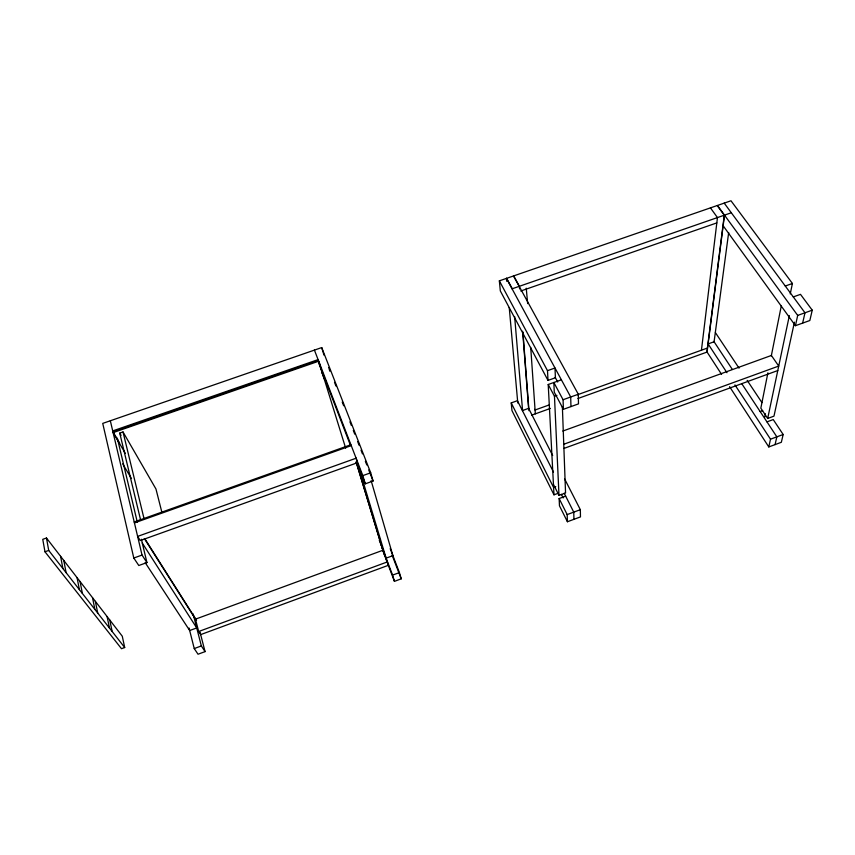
<?xml version="1.0" encoding="UTF-8"?>
<svg xmlns="http://www.w3.org/2000/svg" width="855" height="855" viewBox="0 0 855 855"><rect width="100%" height="100%" fill="white"/><g stroke="black" fill="none" stroke-linecap="round" stroke-linejoin="round"><path stroke-width="1.28" d="M701.442 350.208L717.463 217.576L710.441 207.872M506.865 280.985L506.63 278.335L717.227 205.531L724.292 215.204L706.893 352.121L577.916 398.526M714.053 342.011L728.674 232.549M767.908 372.812L760.843 408.145L767.683 418.469L773.978 416.15L794.434 322.185M771.317 355.798L781.256 306.069M764.755 417.176L765.46 413.799M790.255 293.917L792.414 283.475L730.982 200.775L717.42 205.467L797.694 315.41L795.439 325.702L809.835 320.518L812.25 310.173L800.494 294.355L793.29 296.92M767.683 418.469L789.357 315.591M766.967 421.878L773.23 419.57L783.169 434.5L781.342 442.281L768.805 446.941L770.505 439.192L734.947 384.9M775.079 444.611L776.842 436.841L741.787 383.724M802.642 323.105L804.983 312.791L724.206 203.116M194.245 648.571L201.353 645.931L205.061 651.617L198.029 654.225L194.245 648.571L189.051 628.03M399.413 572.583L401.219 578.835L394.444 581.357L392.573 575.116L399.413 572.583L390.201 548.664M580.342 509.698L580.47 516.901L567.421 521.742L567.164 514.582L580.342 509.698L564.695 479.057M770.505 439.192L783.169 434.5M553.484 472.046L517.403 400.696L511.226 402.908L511.974 410.614L553.987 494.821L558.272 493.239M561.382 379.812L548.215 384.504L553.442 484.325L558.988 495.398L565.55 492.972L562.376 406.841M382.89 550.267L195.485 619.159L198.67 631.514L387.326 561.927L382.89 550.267L356.118 461.935M567.421 521.742L559.469 505.797L559.138 498.54L565.668 496.135M553.987 494.821L553.602 487.51L555.771 486.709M760.159 411.576L762.649 410.657M124.702 647.524L121.496 648.699L44.973 551.774L42.75 539.334L46.469 538.019L122.276 636.206L124.702 647.524L48.714 550.438L46.469 538.019M563.755 444.258L778.723 366.068L771.381 355.466L562.814 431.059M563.915 448.437L777.783 370.546M141.385 539.238L146.932 562.579L138.799 565.508L133.797 558.026L102.728 423.396L321.715 347.579L370.696 472.794L373.069 481.023L365.277 483.834L356.706 461.572M558.988 495.398L554.467 396.25L556.936 395.363M522.405 410.592L528.604 408.359L552.672 455.491M714.085 341.765L708.1 343.913L726.964 372.716M578.311 394.251L578.482 403.881L563.413 409.31L563.071 399.734L578.311 394.251L513.492 275.962M797.694 315.41L812.25 310.173M548.835 405.056L535.07 410.005L534.706 409.299M577.531 394.743L707.406 348.06M133.797 558.026L142.026 555.066L146.932 562.579M365.277 483.834L362.819 475.626L370.696 472.794M531.66 415.167L550.364 408.434M548.002 380.4L555.419 377.76L554.991 368.013L547.499 370.675L548.002 380.4L500.325 290.935L499.352 280.846L506.427 278.399L570.702 396.998L570.958 406.595M785.264 286.03L792.414 283.475M44.973 551.774L48.714 550.438M134.214 521.967L350.913 444.728M134.438 522.918L351.255 445.626M140.541 519.712L119.743 433.1L123.013 431.957L155.963 489.007L161.809 512.017M512.07 288.819L724.292 215.204M731.314 212.767L724.495 215.139L707.064 352.057L721.588 374.383M318.092 359.613L112.721 430.92L113.843 432.833M318.391 360.404L112.924 431.775L119.593 443.072M520.759 291.01L716.811 222.909M723.138 225.763L795.439 325.702M715.389 332.584L739.041 368.152M747.174 380.379L761.955 402.609M713.85 341.401L732.329 369.403M145.19 562.654L189.692 630.53L196.725 627.944L142.293 543.075M729.582 386.663L768.805 446.941M198.67 631.514L200.668 634.613L388.341 565.315L387.326 561.927M144.356 538.554L196.062 620.067M144.762 538.618L196.543 620.303M122.66 463.848L131.51 478.565M125.429 453.471L113.127 432.619L318.701 361.205L345.666 448.127M119.743 433.1L121.068 435.377M526.242 288.221L527.663 303.6M513.695 275.887L519.391 286.286L519.594 288.937M506.63 278.335L512.273 288.755M555.184 377.333L557.706 382.014M499.352 280.846L547.499 370.675M563.071 399.734L553.837 382.506L554.275 392.178L563.413 409.31M548.215 384.504L554.467 396.25M564.204 493.239L573.758 512.134L573.951 519.327M561.372 494.35L563.167 497.92M511.226 402.908L553.602 487.51M559.138 498.54L567.164 514.582M334.508 382.313L335.951 386.022M342.224 402.053L343.667 405.762M349.93 421.804L351.373 425.501M353.307 430.439L354.75 434.137M357.647 441.543L359.089 445.241M361.024 450.179L362.467 453.877M365.352 461.283L366.806 464.981M368.729 469.919L373.069 481.023M314.426 350.112L362.819 475.626M318.498 361.59L319.407 363.963M318.584 362.595L350.507 445.487M322.121 373.154L323.03 375.516M392.156 555.301L401.219 578.835M379.278 540.178L392.573 575.116M383.585 552.8L385.252 557.182M385.947 559.01L394.444 581.357M318.787 361.676L324.077 378.733M356.246 462.149L383.927 553.687M328.694 367.436L329.838 371.23M358.266 465.612L386.118 558.155L392.894 555.654L371.134 480.649M321.715 347.579L324.002 355.146M200.027 632.155L205.061 651.617M193.112 613.911L201.353 645.931M123.013 431.957L143.993 518.483M117.317 438.113L137.366 522.384M110.327 420.767L142.026 555.066M109.75 619.982L112.155 631.503M107.089 616.541L109.493 628.094M95.343 601.322L97.727 613.056M92.522 597.666L94.894 609.444M80.049 581.518L82.401 593.477M77.057 577.627L79.397 589.64M63.794 560.452L66.092 572.647M60.598 556.316L62.896 568.554M509.238 307.522L517.788 403.047M506.427 278.399L506.652 280.932M514.625 316.489L522.555 410.272M522.651 331.195L528.689 409.427M522.961 332.606L528.967 410.699M530.72 347.419L535.337 413.841M356.108 458.216L137.623 536.406L140.273 540.542L357.465 462.705L356.108 458.216"/></g></svg>
